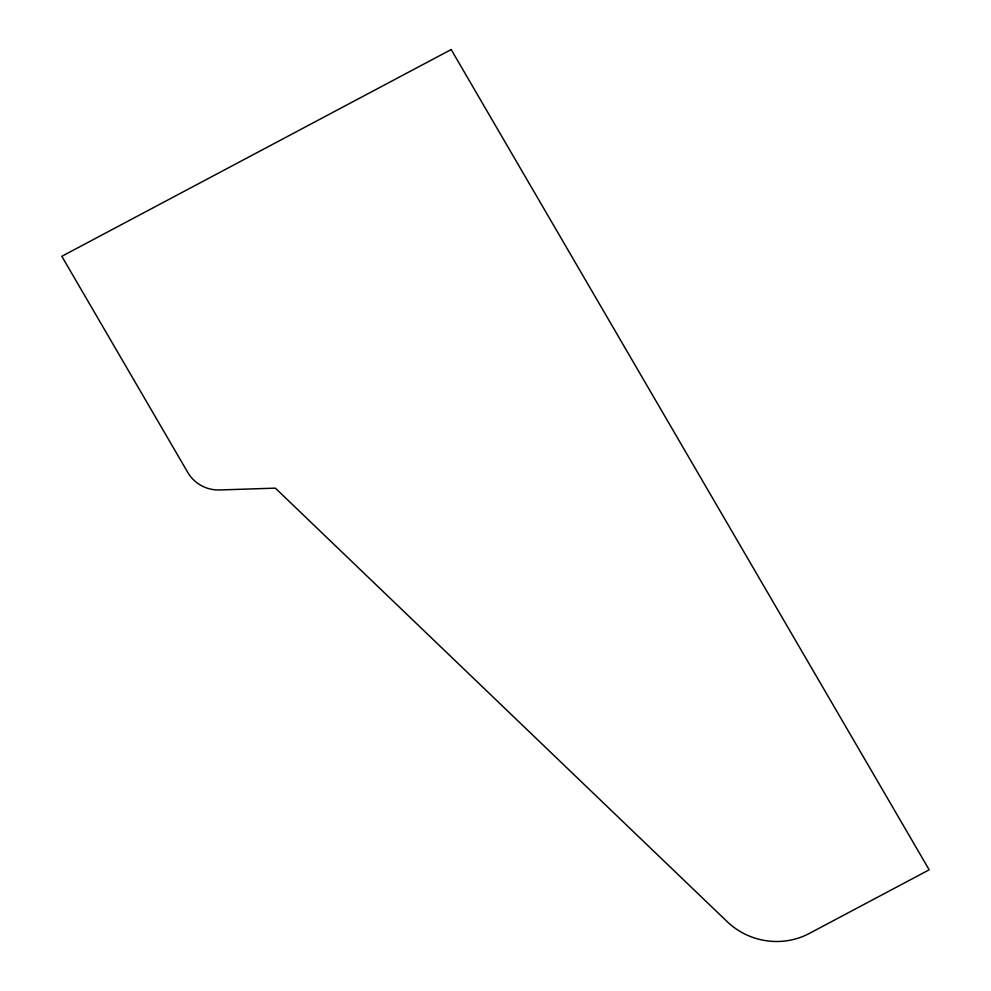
<?xml version="1.0" encoding="UTF-8"?>
<svg xmlns="http://www.w3.org/2000/svg" width="991" height="991" viewBox="0 0 991 991"><rect width="100%" height="100%" fill="white"/><g stroke="black" fill="none" stroke-linecap="round" stroke-linejoin="round"><path stroke-width="1.49" d="M451.178 49.55L61.814 256.297L187.844 472.558A34.574 33.236 15.8 0 0 219.668 489.963L275.362 488.142L727.183 921.667A69.147 66.459 15.8 0 0 809.374 933.423L929.186 869.813L451.178 49.55"/></g></svg>
